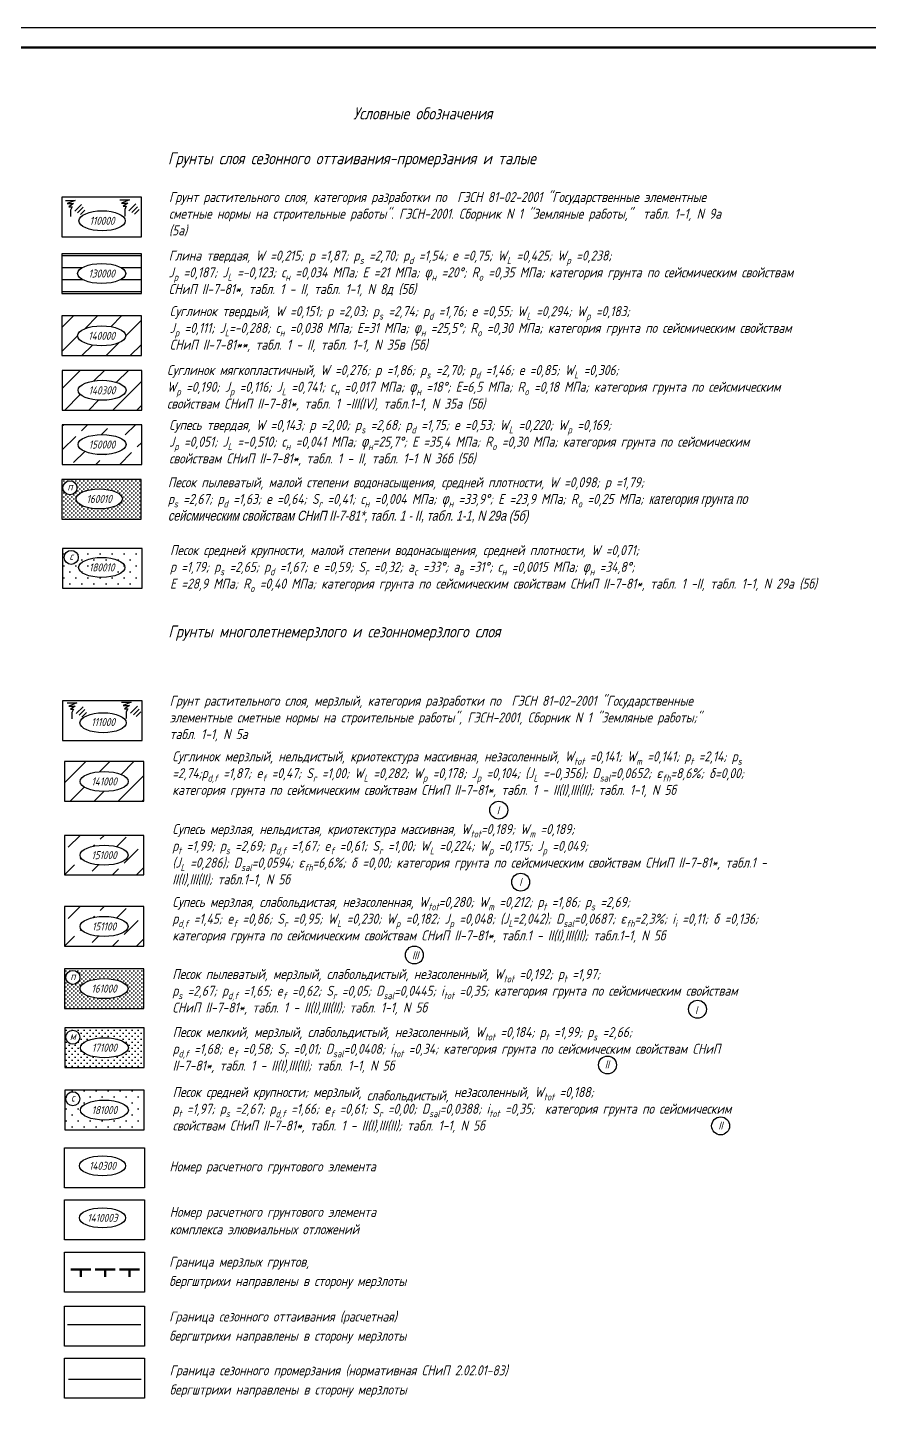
# Model space of a CAD drawing. Extents: x 0 to 841, y 0 to 683.
# Drawn here: x 420.5 to 630.8, y 337.7 to 682.9 of the extents above; entities that cross this region are included whole.
import ezdxf
from ezdxf.enums import TextEntityAlignment as Align

# ---------------------------------------------------------------- set-up
doc = ezdxf.new("R2010")
doc.units = 0
doc.layers.add('ИИ_ОФОРМЛЕНИЕ_025', color=7, linetype='Continuous', lineweight=25)
doc.layers.add('ИИ_ТЕКСТ_025', color=7, linetype='Continuous', lineweight=25)
doc.styles.add('VNIPISIMPLEXCUR', font='simplex.shx', dxfattribs={"width": 0.8, "oblique": 15})
doc.linetypes.add('ИИ27005', pattern='A,2.5,[1,3dservice.shx,S=1.85,R=180.00002,X=0,Y=0],2.5,-2,[4,3dservice.shx,S=0.5,R=0,X=0,Y=0],-2', length=9)

# ---------------------------------------------------------------- blocks, each defined once
blk = doc.blocks.new('ИИ03А1Г')
at = {"color": 0, "linetype": 'Continuous', "lineweight": 25}
blk.add_lwpolyline([(0, 0), (0, 594), (841, 594), (841, 0)], close=True, dxfattribs=at)
at = {"color": 0, "linetype": 'Continuous', "lineweight": 50}
blk.add_lwpolyline([(20, 5), (20, 589), (836, 589), (836, 5)], close=True, dxfattribs=at)
at = {"color": 0, "linetype": 'Continuous', "style": 'VNIPISIMPLEXCUR', "oblique": 15, "width": 0.8, "flags": 8}
blk.add_attdef('FORMAT', text='', height=2.5, dxfattribs=at).set_placement((836, 1.25), align=Align.RIGHT)
blk = doc.blocks.new('ИИ25010')
at = {"color": 0, "linetype": 'Continuous', "lineweight": 25}
for points in [[(0, 0), (3, 0), (0.5, -1), (2.5, -1), (1, -2), (2, -2), (1.5, -3), (1.5, -5)], [(4.94, -1.23), (2.82, -3.35)], [(5.47, -2.12), (3.7, -3.88)], [(6, -3), (4.59, -4.41)]]:
    blk.add_lwpolyline(points, dxfattribs=at)
blk = doc.blocks.new('ИИ25020')
at = {"color": 0, "linetype": 'Continuous', "lineweight": 25}
blk.add_ellipse((0, 0), major_axis=(-6, 0), ratio=0.416667, dxfattribs=at)
at = {"color": 0, "linetype": 'Continuous', "style": 'VNIPISIMPLEXCUR', "oblique": 15, "width": 0.75}
blk.add_attdef('INDEX', text='', height=2, dxfattribs=at).set_placement((0, 0), align=Align.MIDDLE_CENTER)
blk = doc.blocks.new('ИИ25042')
at = {"color": 0, "linetype": 'Continuous', "lineweight": 25}
blk.add_circle((0, 0), 1.75, dxfattribs=at)
at = {"color": 0, "linetype": 'Continuous', "style": 'VNIPISIMPLEXCUR', "oblique": 15, "width": 0.8}
blk.add_attdef('CAPTION', text='', height=2, dxfattribs=at).set_placement((0, 0.3), align=Align.MIDDLE_CENTER)
blk = doc.blocks.new('ИИ25011')
at = {"color": 0, "linetype": 'Continuous', "lineweight": 50}
for points in [[(0, 0), (5, 0)], [(2.5, 0), (2.5, -1.8493)]]:
    blk.add_lwpolyline(points, dxfattribs=at)

msp = doc.modelspace()

# ---------------------------------------------------------------- hatches: boundary and pattern name
at = {"layer": 'ИИ_ТЕКСТ_025'}
h = msp.add_hatch(dxfattribs=at)
h.set_pattern_fill('ИИ_ГЛИНА', color=256, style=0, pattern_type=2)
h.set_pattern_definition([(360, (1050.0642, 274.9148), (9e-16, 3), [])])
h.paths.add_polyline_path([(448.904, 616.495), (448.904, 626.404), (429.074, 626.404), (429.074, 616.495)])
edge = h.paths.add_edge_path(flags=16)
edge.add_ellipse((438.989, 621.449), major_axis=(6, 0), ratio=0.4166667, start_angle=0, end_angle=360)
h.paths.add_polyline_path([(434.164, 620.083), (443.545, 619.815), (444.349, 622.815), (434.968, 623.083)], flags=8)
h = msp.add_hatch(dxfattribs=at)
h.set_pattern_fill('ИИ_СУГЛИНОК', color=256, pattern_type=2)
h.set_pattern_definition([(45, (-2976.775, 1036.078), (-3, 3), [])])
h.paths.add_polyline_path([(448.904, 600.929), (448.904, 610.838), (429.073, 610.838), (429.073, 600.929)])
edge = h.paths.add_edge_path(flags=16)
edge.add_ellipse((438.988, 605.884), major_axis=(6, 0), ratio=0.4166667, start_angle=0, end_angle=360)
h.paths.add_polyline_path([(434.164, 604.518), (443.545, 604.25), (444.349, 607.25), (434.968, 607.518)], flags=8)
h = msp.add_hatch(dxfattribs=at)
h.set_pattern_fill('ИИ_СУГЛИНОК', color=256, style=0, pattern_type=2)
h.set_pattern_definition([(45, (1296.1156, 391.683), (-3, 3), [])])
h.paths.add_polyline_path([(429.165, 597.225), (429.165, 587.316), (448.996, 587.316), (448.996, 597.225)])
edge = h.paths.add_edge_path(flags=16)
edge.add_ellipse((439.08, 592.271), major_axis=(6, 0), ratio=0.4166667, start_angle=0, end_angle=360)
h.paths.add_polyline_path([(434.256, 590.905), (443.637, 590.637), (444.441, 593.637), (435.06, 593.905)], flags=8)
h = msp.add_hatch(dxfattribs=at)
h.set_pattern_fill('ИИ_СУПЕСЬ', color=256, style=0, pattern_type=2)
h.set_pattern_definition([(45, (1299.1156, 469.3466), (-3, 3), [5, -2])])
h.paths.add_polyline_path([(448.996, 573.763), (448.996, 583.672), (429.165, 583.672), (429.165, 573.763)])
edge = h.paths.add_edge_path(flags=16)
edge.add_ellipse((439.08, 578.717), major_axis=(6, 0), ratio=0.4166667, start_angle=0, end_angle=360)
h.paths.add_polyline_path([(434.256, 577.351), (443.637, 577.083), (444.441, 580.083), (435.06, 580.351)], flags=8)
h = msp.add_hatch(dxfattribs=at)
h.set_pattern_fill('ИИ_ПЕСОК_ПЫЛЕВАТЫЙ', color=256, pattern_type=2)
h.set_pattern_definition([(360, (-2837.48163, 1055.67106), (0.5, 0.5), [0, -1])])
h.paths.add_polyline_path([(429.039, 569.966), (429.039, 560.058), (448.87, 560.058), (448.87, 569.966)])
edge = h.paths.add_edge_path(flags=16)
edge.add_ellipse((438.373, 565.133), major_axis=(5.78, 0), ratio=0.4325141, start_angle=0, end_angle=360)
h.paths.add_polyline_path([(429.325, 567.93, -1), (432.825, 567.93, -1)], flags=16)
h.paths.add_polyline_path([(430.081, 566.986), (431.89, 566.807), (432.426, 568.807), (430.617, 568.986)], flags=8)
h.paths.add_polyline_path([(433.701, 563.767), (442.777, 563.499), (443.581, 566.499), (434.505, 566.767)], flags=8)
h = msp.add_hatch(dxfattribs=at)
h.set_pattern_fill('ИИ_ПЕСОК_СРЕДНИЙ', color=256, pattern_type=2)
h.set_pattern_definition([(360, (-3243.9271, 1020.928), (1.5, 1.5), [0, -3])])
h.paths.add_polyline_path([(449.073, 552.763), (429.242, 552.763), (429.242, 542.854), (449.073, 542.854)])
h.paths.add_polyline_path([(429.642, 550.534, -1), (433.142, 550.534, -1)], flags=16)
h.paths.add_polyline_path([(434.336, 546.653), (443.412, 546.385), (444.216, 549.385), (435.14, 549.653)], flags=24)
h = msp.add_hatch(dxfattribs=at)
h.set_pattern_fill('ИИ_СУГЛИНОК', color=256, style=0, pattern_type=2)
h.set_pattern_definition([(45, (1066.7904, 237.261), (-3, 3), [])])
h.paths.add_polyline_path([(449.528, 499.493), (429.698, 499.493), (429.698, 489.585), (449.528, 489.585)])
edge = h.paths.add_edge_path(flags=16)
edge.add_ellipse((439.613, 494.539), major_axis=(6, 0), ratio=0.4166667, start_angle=0, end_angle=360)
h.paths.add_polyline_path([(433.989, 493.173), (444.969, 492.905), (445.773, 495.905), (434.792, 496.173)], flags=24)
h = msp.add_hatch(dxfattribs=at)
h.set_pattern_fill('ИИ_СУПЕСЬ', color=256, style=0, pattern_type=2)
h.set_pattern_definition([(45, (1069.7706, 403.2696), (-3, 3), [5, -2])])
h.paths.add_polyline_path([(449.508, 481.081), (429.678, 481.081), (429.678, 471.173), (449.508, 471.173)])
edge = h.paths.add_edge_path(flags=16)
edge.add_ellipse((439.593, 476.127), major_axis=(6, 0), ratio=0.4166667, start_angle=0, end_angle=360)
h.paths.add_polyline_path([(434.921, 474.761), (443.997, 474.493), (444.801, 477.493), (435.725, 477.761)], flags=8)
h = msp.add_hatch(dxfattribs=at)
h.set_pattern_fill('ИИ_СУПЕСЬ', color=256, style=0, pattern_type=2)
h.set_pattern_definition([(45, (1069.7706, 385.459), (-3, 3), [5, -2])])
h.paths.add_polyline_path([(449.508, 463.27), (429.678, 463.27), (429.678, 453.362), (449.508, 453.362)])
edge = h.paths.add_edge_path(flags=16)
edge.add_ellipse((439.593, 458.316), major_axis=(6, 0), ratio=0.4166667, start_angle=0, end_angle=360)
h.paths.add_polyline_path([(434.921, 456.95), (443.997, 456.682), (444.801, 459.682), (435.725, 459.95)], flags=8)
h = msp.add_hatch(dxfattribs=at)
h.set_pattern_fill('ИИ_ПЕСОК_ПЫЛЕВАТЫЙ', color=256, pattern_type=2)
h.set_pattern_definition([(360, (1054.0206, 1624.256), (0.5, 0.5), [0, -1])])
h.paths.add_polyline_path([(449.508, 447.74), (429.678, 447.74), (429.678, 437.831), (449.508, 437.831)])
edge = h.paths.add_edge_path(flags=16)
edge.add_ellipse((439.593, 442.785), major_axis=(6, 0), ratio=0.4166667, start_angle=0, end_angle=360)
h.paths.add_polyline_path([(430.062, 445.596, -1), (433.562, 445.596, -1)], flags=16)
h.paths.add_polyline_path([(434.921, 441.419), (443.997, 441.151), (444.801, 444.151), (435.725, 444.419)], flags=8)
h.paths.add_polyline_path([(430.818, 444.652), (432.627, 444.474), (433.163, 446.474), (431.354, 446.652)], flags=8)
h = msp.add_hatch(dxfattribs=at)
h.set_pattern_fill('ИИ_ПЕСОК_МЕЛКИЙ', color=256, pattern_type=2)
h.set_pattern_definition([(360, (1054.1037, 1627.9338), (0.75, 0.75), [0, -1.5])])
h.paths.add_polyline_path([(449.592, 432.975), (429.761, 432.975), (429.761, 423.067), (449.592, 423.067)])
edge = h.paths.add_edge_path(flags=16)
edge.add_ellipse((439.676, 428.021), major_axis=(6, 0), ratio=0.4166667, start_angle=0, end_angle=360)
h.paths.add_polyline_path([(430.04, 430.639, -1), (433.54, 430.639, -1)], flags=16)
h.paths.add_polyline_path([(435.004, 426.655), (444.08, 426.387), (444.884, 429.387), (435.808, 429.655)], flags=8)
h.paths.add_polyline_path([(430.681, 429.695), (432.719, 429.516), (433.255, 431.516), (431.217, 431.695)], flags=8)
h = msp.add_hatch(dxfattribs=at)
h.set_pattern_fill('ИИ_ПЕСОК_СРЕДНИЙ', color=256, pattern_type=2)
h.set_pattern_definition([(360, (1054.1037, 1630.7856), (1.5, 1.5), [0, -3])])
h.paths.add_polyline_path([(449.592, 417.385), (429.761, 417.385), (429.761, 407.476), (449.592, 407.476)])
edge = h.paths.add_edge_path(flags=16)
edge.add_ellipse((439.676, 412.431), major_axis=(6, 0), ratio=0.4166667, start_angle=0, end_angle=360)
h.paths.add_polyline_path([(430.037, 415.268, -1), (433.537, 415.268, -1)], flags=16)
h.paths.add_polyline_path([(435.004, 411.065), (444.08, 410.797), (444.884, 413.797), (435.808, 414.065)], flags=8)
h.paths.add_polyline_path([(430.831, 414.324), (432.564, 414.146), (433.1, 416.146), (431.366, 416.324)], flags=8)

# ---------------------------------------------------------------- linework, layer by layer
at = {"layer": 'ИИ_ТЕКСТ_025', "flags": 128}
for points in [[(429.074, 640.522), (429.074, 630.613), (448.904, 630.613), (448.904, 640.522), (429.074, 640.522)], [(429.074, 626.404), (429.074, 616.495), (448.904, 616.495), (448.904, 626.404), (429.074, 626.404)], [(429.073, 610.838), (429.073, 600.929), (448.904, 600.929), (448.904, 610.838), (429.073, 610.838)], [(429.165, 597.225), (429.165, 587.316), (448.996, 587.316), (448.996, 597.225), (429.165, 597.225)], [(429.165, 583.672), (429.165, 573.763), (448.996, 573.763), (448.996, 583.672), (429.165, 583.672)], [(429.039, 569.966), (429.039, 560.058), (448.87, 560.058), (448.87, 569.966), (429.039, 569.966)], [(429.242, 552.763), (429.242, 542.854), (449.073, 542.854), (449.073, 552.763), (429.242, 552.763)], [(429.242, 514.698), (429.242, 504.789), (449.073, 504.789), (449.073, 514.698), (429.242, 514.698)], [(429.698, 499.493), (429.698, 489.585), (449.528, 489.585), (449.528, 499.493), (429.698, 499.493)], [(429.678, 481.081), (429.678, 471.173), (449.508, 471.173), (449.508, 481.081), (429.678, 481.081)], [(429.678, 463.27), (429.678, 453.362), (449.508, 453.362), (449.508, 463.27), (429.678, 463.27)], [(429.678, 447.74), (429.678, 437.831), (449.508, 437.831), (449.508, 447.74), (429.678, 447.74)], [(429.761, 432.975), (429.761, 423.067), (449.592, 423.067), (449.592, 432.975), (429.761, 432.975)], [(429.761, 417.385), (429.761, 407.476), (449.592, 407.476), (449.592, 417.385), (429.761, 417.385)], [(429.678, 403.036), (449.678, 403.036), (449.678, 393.036), (429.678, 393.036)], [(429.678, 390.036), (449.678, 390.036), (449.678, 380.036), (429.678, 380.036)], [(429.678, 376.969), (449.678, 376.969), (449.678, 366.969), (429.678, 366.969)], [(429.684, 363.438), (449.684, 363.438), (449.684, 353.438), (429.684, 353.438)], [(429.684, 350.438), (449.684, 350.438), (449.684, 340.438), (429.684, 340.438)]]:
    msp.add_lwpolyline(points, close=True, dxfattribs=at)
at = {"layer": 'ИИ_ТЕКСТ_025', "linetype": 'ИИ27005', "flags": 128}
for points in [[(430.459, 358.852), (448.808, 358.852)], [(448.845, 345.114), (430.691, 345.114)]]:
    msp.add_lwpolyline(points, dxfattribs=at)
at = {"layer": 'ИИ_ТЕКСТ_025'}
for centre in [(538.177, 487.379), (543.65, 469.389), (517.094, 451.181), (587.826, 437.628), (565.347, 423.705), (593.599, 408.486)]:
    msp.add_circle(centre, 2.241, dxfattribs=at)
for centre in [(439.093, 634.623), (438.373, 565.133), (439.008, 548.019), (439.351, 509.209), (439.193, 398.512), (439.193, 385.512)]:
    msp.add_ellipse(centre, major_axis=(5.78, 0), ratio=0.4325141, dxfattribs=at)

# ---------------------------------------------------------------- block references
at = {"layer": 'ИИ_ОФОРМЛЕНИЕ_025'}
msp.add_blockref('ИИ03А1Г', (0, 88.884), dxfattribs=at)
at = {"layer": 'ИИ_ТЕКСТ_025', "xscale": 0.807104540284854, "yscale": 0.807104540284854, "zscale": 0.807104540284854}
for p in [(429.972, 639.728), (443.528, 639.853), (430.366, 514.202), (443.922, 514.327)]:
    msp.add_blockref('ИИ25010', p, dxfattribs=at)
at = {"layer": 'ИИ_ТЕКСТ_025'}
ref = msp.add_blockref('ИИ25020', (438.989, 621.449), dxfattribs=at)
ref.add_attrib('INDEX', '130000', dxfattribs={"layer": '0', "color": 0, "linetype": 'Continuous', "height": 2, "style": 'VNIPISIMPLEXCUR', "oblique": 15, "width": 0.8}).set_placement((438.989, 621.449), align=Align.MIDDLE_CENTER)
ref = msp.add_blockref('ИИ25020', (438.988, 605.884), dxfattribs=at)
ref.add_attrib('INDEX', '140000', dxfattribs={"layer": '0', "color": 0, "linetype": 'Continuous', "height": 2, "style": 'VNIPISIMPLEXCUR', "oblique": 15, "width": 0.8}).set_placement((438.988, 605.884), align=Align.MIDDLE_CENTER)
ref = msp.add_blockref('ИИ25020', (439.08, 592.271), dxfattribs=at)
ref.add_attrib('INDEX', '140300', dxfattribs={"layer": '0', "color": 0, "linetype": 'Continuous', "height": 2, "style": 'VNIPISIMPLEXCUR', "oblique": 15, "width": 0.8}).set_placement((439.08, 592.271), align=Align.MIDDLE_CENTER)
ref = msp.add_blockref('ИИ25020', (439.08, 578.717), dxfattribs=at)
ref.add_attrib('INDEX', '150000', dxfattribs={"layer": '0', "color": 0, "linetype": 'Continuous', "height": 2, "style": 'VNIPISIMPLEXCUR', "oblique": 15, "width": 0.8}).set_placement((439.08, 578.717), align=Align.MIDDLE_CENTER)
for p, values in [((431.075, 567.93), {'CAPTION': 'п'}), ((431.392, 550.534), {'CAPTION': 'с'}), ((431.812, 445.596), {'CAPTION': 'п'}), ((431.79, 430.639), {'CAPTION': 'м'}), ((431.787, 415.268), {'CAPTION': 'с'})]:
    msp.add_blockref('ИИ25042', p, dxfattribs=at).add_auto_attribs(values)
ref = msp.add_blockref('ИИ25020', (439.613, 494.539), dxfattribs=at)
ref.add_attrib('INDEX', '141000', dxfattribs={"layer": '0', "color": 0, "linetype": 'Continuous', "height": 2, "style": 'VNIPISIMPLEXCUR', "oblique": 15, "width": 0.8}).set_placement((439.613, 494.539), align=Align.MIDDLE_CENTER)
ref = msp.add_blockref('ИИ25020', (439.593, 476.127), dxfattribs=at)
ref.add_attrib('INDEX', '151000', dxfattribs={"layer": '0', "color": 0, "linetype": 'Continuous', "height": 2, "style": 'VNIPISIMPLEXCUR', "oblique": 15, "width": 0.8}).set_placement((439.593, 476.127), align=Align.MIDDLE_CENTER)
ref = msp.add_blockref('ИИ25020', (439.593, 458.316), dxfattribs=at)
ref.add_attrib('INDEX', '151100', dxfattribs={"layer": '0', "color": 0, "linetype": 'Continuous', "height": 2, "style": 'VNIPISIMPLEXCUR', "oblique": 15, "width": 0.8}).set_placement((439.593, 458.316), align=Align.MIDDLE_CENTER)
ref = msp.add_blockref('ИИ25020', (439.593, 442.785), dxfattribs=at)
ref.add_attrib('INDEX', '161000', dxfattribs={"layer": '0', "color": 0, "linetype": 'Continuous', "height": 2, "style": 'VNIPISIMPLEXCUR', "oblique": 15, "width": 0.8}).set_placement((439.593, 442.785), align=Align.MIDDLE_CENTER)
ref = msp.add_blockref('ИИ25020', (439.676, 428.021), dxfattribs=at)
ref.add_attrib('INDEX', '171000', dxfattribs={"layer": '0', "color": 0, "linetype": 'Continuous', "height": 2, "style": 'VNIPISIMPLEXCUR', "oblique": 15, "width": 0.8}).set_placement((439.676, 428.021), align=Align.MIDDLE_CENTER)
ref = msp.add_blockref('ИИ25020', (439.676, 412.431), dxfattribs=at)
ref.add_attrib('INDEX', '181000', dxfattribs={"layer": '0', "color": 0, "linetype": 'Continuous', "height": 2, "style": 'VNIPISIMPLEXCUR', "oblique": 15, "width": 0.8}).set_placement((439.676, 412.431), align=Align.MIDDLE_CENTER)
at = {"layer": 'ИИ_ТЕКСТ_025', "lineweight": 50}
for p in [(431.298, 372.594), (437.363, 372.594), (443.429, 372.594)]:
    msp.add_blockref('ИИ25011', p, dxfattribs=at)

# ---------------------------------------------------------------- texts
at = {"layer": 'ИИ_ТЕКСТ_025', "style": 'VNIPISIMPLEXCUR', "oblique": 15, "width": 0.8}
for s, height, p in [('Условные обозначения', 3, (501.832, 659.954)), ('Грунты слоя сезонного оттаивания-промерзания и талые', 3, (455.545, 648.737)), ('Грунты многолетнемерзлого и сезонномерзлого слоя', 3, (455.63, 530.527)), ('I', 2, (537.706, 486.348)), ('I', 2, (543.296, 468.452)), ('III', 2, (516.526, 450.12)), ('I', 2, (587.208, 436.41)), ('II', 2, (564.668, 422.848)), ('II', 2, (593.034, 407.589)), ('Номер расчетного грунтового элемента', 2.5, (455.927, 397.103)), ('Номер расчетного грунтового элемента', 2.5, (455.983, 385.754)), ('комплекса элювиальных отложений ', 2.5, (455.983, 381.401)), ('Граница мерзлых грунтов,', 2.5, (455.857, 373.286)), ('бергштрихи направлены в сторону мерзлоты', 2.5, (455.857, 368.478)), ('Граница сезонного оттаивания (расчетная)', 2.5, (455.863, 359.609)), ('бергштрихи направлены в сторону мерзлоты', 2.5, (455.863, 354.8)), ('Граница сезонного промерзания (нормативная СНиП 2.02.01-83)', 2.5, (455.976, 346.168)), ('бергштрихи направлены в сторону мерзлоты', 2.5, (455.976, 341.36))]:
    msp.add_text(s, height=height, dxfattribs=at).set_placement(p)
for s, p in [('110000', (439.093, 634.623)), ('160010', (438.373, 565.133)), ('180010', (439.008, 548.019)), ('111000', (439.351, 509.37)), ('140300', (439.193, 398.512)), ('141000Э', (439.193, 385.512))]:
    msp.add_text(s, height=2, dxfattribs=at).set_placement(p, align=Align.MIDDLE_CENTER)
at = {"layer": 'ИИ_ТЕКСТ_025', "char_height": 2.5, "attachment_point": 1, "style": 'VNIPISIMPLEXCUR'}
for s, insert, width in [('\\A1;{\\C256;Грунт растительного слоя, \\A0;категория разработки по  ГЭСН 81-02-2001 "Государственные элементные сметные нормы на строительные работы". ГЭСН-2001. Сборник N 1 "Земляные работы," \\A1; табл. 1-1, N 9а (5а)}', (455.811, 641.807), 150.27513), ('\\A1;Глина твердая, W =0,215; p =1,87; p{\\H0.7x;\\S^ s;\\H1.4286x; =2,70; р\\H0.7x;\\S^ d;\\H1.4286x; =1,54; \\H0.99996x;е =0,75; W\\H0.7x;\\S^ L;\\H1.4286x; =0,425; W\\H0.7x;\\S^ p;\\H1.4286x; =0,238;^JJ\\H0.7x;\\S^ p;\\H1.4286x; =0,187; J\\H0.7x;\\S^ L;\\H1.4286x; =-0,123\\H0.99994x;;\\H1.0001x; \\H0.99993x;с\\H0.7x;\\S^ н;\\H1.4286x; \\H1.0003x;=0,034 MПа\\H0.9997x;;\\H1.0003x; E =21 МПа\\H0.9997x;; \\Fgreeks|c204;\\H1.0003x;f\\Fsimplex|c204;\\H0.7x;\\S^ н;\\H1.429x; =20%%D\\H0.9997x;;\\H0.9997x; \\H0.99995x;R\\H0.7x;\\S^ o;\\H1.4286x; =0,35 MПа;\\H0.99996x; категория грунта по сейсмическим свойствам СНиП II-7-81*, табл. 1 - II, табл. 1-1, N 8д (5б)}', (455.741, 627.188), 159.84655), ('\\A1;Суглинок твердый, W =0,151; p =2,03; p{\\H0.7x;\\S^ s;\\H1.4286x; =2,74; р\\H0.7x;\\S^ d;\\H1.4286x; =1,76; е =0,55; W\\H0.7x;\\S^ L;\\H1.4286x; =0,294; W\\H0.7x;\\S^ p;\\H1.4286x; =0,183; \\PJ\\H0.7x;\\S^ p;\\H1.4286x; =0,111; J\\H0.7x;\\S^ L;\\H1.4286x;=-0,288; с\\H0.69993x;\\S^ н;\\H1.4287x; =0,038 MПа; E=31 МПа; \\Fgreeks|c204;f\\Fsimplex|c204;\\H0.69994x;\\S^ н;\\H1.4287x; =25,5%%D; \\H0.99982x;R\\H0.7x;\\S^ o;\\H1.4286x; =0,30 МПа; категория грунта по сейсмическим свойствам СНиП II-7-81**, табл. 1 - II, табл. 1-1, N 35в (5б) }', (455.999, 613.295), 159.84655), ('\\A1;\\pt152.5;Суглинок мягкопластичный,{\\H0.9167x; \\H1.0909x;W =0,276; p =1,86; p\\H0.7x;\\S^ s;\\H1.4286x; =2,70; р\\H0.7x;\\S^ d;\\H1.4286x; =1,46; е =0,85; W\\H0.7x;\\S^ L;\\H1.4286x; =0,306; ^JW\\H0.7x;\\S^ p;\\H1.4286x; =0,190; J\\H0.7x;\\S^ p;\\H1.4286x; =0,116; J\\H0.7x;\\S^ L;\\H1.4286x; =0,741; с\\H0.7x;\\S^ н;\\H1.4286x; \\H1.0003x;=0,017 MПа; \\Fgreeks|c204;f\\Fsimplex|c204;\\H0.69979x;\\S^ н;\\H1.4294x; =18°;\\H0.9994x; E=6,5 МПа; \\H1.001x;R\\H0.7x;\\S^ o;\\H1.4286x; \\H1.0003x;=0,18 MПа; \\H0.99851x;категория грунта по сейсмическим свойствам СНиП II-7-81*, табл. 1 -III\\H0.99998x;(IV),\\H1.0015x; табл.1-1, N 35a (5б)}', (455.327, 598.58), 159.5515), ('\\A1;\\pt152.5;Супесь твердая, W =0,143; p =2,00; p{\\H0.7x;\\S^ s;\\H1.4286x; =2,68; р\\H0.7x;\\S^ d;\\H1.4286x; =1,75; е =0,53; W\\H0.7x;\\S^ L;\\H1.4286x; =0,220; W\\H0.7x;\\S^ p;\\H1.4286x; =0,169;\\PJ\\H0.7x;\\S^ p;\\H1.4286x; =0,051; J\\H0.7x;\\S^ L;\\H1.4286x; =-0,510; \\H0.99988x;с\\H0.70003x;\\S^ н;\\H1.4285x; \\H1.0003x;=0,041 MПа; \\Fgreeks|c204;f\\Fsimplex|c204;\\H0.69981x;\\S^ н;\\H1.4294x;=25,7°;\\H0.9994x; E =35,4 МПа\\H1.001x;; R\\H0.7x;\\S^ o;\\H1.4286x; \\H1.0003x;=0,30 MПа; \\H0.99868x;категория грунта по сейсмическим свойствам СНиП II-7-81*, табл. 1 - II,\\H1.0013x; табл. 1-1 N 36б (5б)}', (455.861, 584.872), 150.58331), ('\\A1;\\pt152.5;Песок пылеватый, малой степени водонасыщения, средней плотности, W =0,098; р =1,79; ^Jр{\\H0.7x;\\S^ s;\\H1.4286x; =2,67; р\\H0.7x;\\S^ d;\\H1.4286x; =1,63; е =0,64; S\\H0.7x;\\S^ r;\\H1.4286x; =0,41; с\\H0.70003x;\\S^ н;\\H1.4285x; \\H1.0003x;=0,004 MПа; \\Fgreeks|c204;f\\Fsimplex|c204;\\H0.69982x;\\S^ н;\\H1.4294x; =33,9°;\\H0.9994x; E =23,9 МПа\\H1.001x;; R\\H0.7x;\\S^ o;\\H1.4286x; \\H1.0003x;=0,25 MПа;\\H0.99865x; \\Fc:\\3dservice\\simplex|c204;категория грунта по сейсмическим свойствам СНиП II-7-81*, табл. 1 - II, табл. 1-1, N 29а (5б)}', (455.551, 570.549), 156.4991), ('\\A1;\\pt152.5;Песок средней крупности, малой степени водонасыщения, средней плотности, W =0,071; \\Pр =1,79; р{\\H0.7x;\\S^ s;\\H1.4286x; =2,65; р\\H0.7x;\\S^ d;\\H1.4286x; =1,67; е =0,59; S\\H0.7x;\\S^ r;\\H1.4286x; =0,32;\\H0.99994x; a\\H0.7x;\\S^ c;\\H1.4286x; =33\\H0.99998x;°; a\\H0.7x;\\S^ в;\\H1.4286x; =31°;\\H0.99998x; с\\H0.70004x;\\S^ н;\\H1.4285x; \\H1.0003x;=0,0015 MПа; \\Fgreeks|c204;f\\Fsimplex|c204;\\H0.69983x;\\S^ н;\\H1.4293x; =34,8°;^J\\H0.9994x;E =28,9 МПа\\H1.001x;; R\\H0.7x;\\S^ o;\\H1.4286x; \\H1.0003x;=0,40 MПа; \\H0.99868x;категория грунта по сейсмическим свойствам СНиП II-7-81*, табл. 1 -II, табл. 1-1, N 29а (5б)}', (456.073, 553.583), 157.67478), ('\\A1;{\\C256;Грунт растительного слоя, мерзлый, категория разработки по  ГЭСН 81-02-2001 "Государственные элементные сметные нормы на строительные работы", ГЭСН-2001, Сборник N 1 "Земляные работы;" табл. 1-1, N 5а}', (455.98, 515.948), 150.27513), ('\\A1;{\\C256;Суглинок мерзлый, нельдистый, криотекстура массивная, незасоленный, W\\H0.7x;\\S^ tot;\\H1.4286x; =0,141; W\\H0.7x;\\S^ m;\\H1.4286x; =0,141; р\\H0.7x;\\S^ t;\\H1.4286x; =2,14; р\\H0.7x;\\S^ s;\\H1.4286x; =2,74;р\\H0.7x;\\S^ d,f;\\H1.4286x; =1,87; e\\H0.7x;\\S^ f;\\H1.4286x; =0,47; S\\H0.7x;\\S^ r;\\H1.4286x; =1,00; W\\H0.7x;\\S^ L;\\H1.4286x; =0,282; W\\H0.7x;\\S^ p;\\H1.4286x; =0,178; J\\H0.7x;\\S^ p;\\H1.4286x; =0,104;\\H0.9998x; (J\\H0.7x;\\S^ L;\\H1.4286x; =-0,356); D\\H0.7x;\\S^ sal;\\H1.4286x;=0,0652;\\H0.99996x; \\H1.0001x;ε\\H0.7x;\\S^ fh;\\H1.4285x;=8,6%;\\H0.99999x; \\H1.0001x;δ=0,00; \\H0.99996x;категория грунта по сейсмическим свойствам СНиП II-7-81*, табл. 1 - \\H0.9999x;II(I),III(II);\\H1.0001x; табл. 1-1, N 5б}', (456.637, 502.054), 160.83789), ('\\A1;{\\C256;Супесь мерзлая, нельдистая, криотекстура массивная, W\\H0.7x;\\S^ tot;\\H1.4286x;=0,189; W\\H0.7x;\\S^ m;\\H1.4286x; =0,189;^Jр\\H0.7x;\\S^ t;\\H1.4286x; =1,99; р\\H0.7x;\\S^ s;\\H1.4286x; =2,69; р\\H0.7x;\\S^ d,f;\\H1.4286x; =1,67; e\\H0.7x;\\S^ f;\\H1.4286x; =0,61; S\\H0.7x;\\S^ r;\\H1.4286x; =1,00; W\\H0.7x;\\S^ L;\\H1.4286x; =0,224; W\\H0.7x;\\S^ p;\\H1.4286x; =0,175; J\\H0.7x;\\S^ p;\\H1.4286x; =0,049;^J\\H0.9998x;(J\\H0.7x;\\S^ L;\\H1.4286x; =0,286);\\H0.99998x; D\\H0.7x;\\S^ sal;\\H1.4286x;=0,0594; \\H1.0001x;ε\\H0.7x;\\S^ fh;\\H1.4285x;=6,6%;\\H1.0002x; \\H0.99973x;δ =0,00; \\H0.99998x;категория грунта по сейсмическим свойствам СНиП II-7-81*, табл.1 - \\H1x;II(I),III(II);\\H0.99998x; табл.1-1, N 5б}', (456.652, 483.891), 158.02556), ('\\A1;{\\C256;Супесь мерзлая, слабольдистая, незасоленная, W\\H0.7x;\\S^ tot;\\H1.4286x;=0,280; W\\H0.7x;\\S^ m;\\H1.4286x; =0,212; р\\H0.7x;\\S^ t;\\H1.4286x; =1,86; р\\H0.7x;\\S^ s;\\H1.4286x; =2,69; ^Jр\\H0.7x;\\S^ d,f;\\H1.4286x; =1,45; e\\H0.7x;\\S^ f;\\H1.4286x; =0,86; S\\H0.7x;\\S^ r;\\H1.4286x; =0,95; W\\H0.7x;\\S^ L;\\H1.4286x; =0,230; W\\H0.7x;\\S^ p;\\H1.4286x; =0,182; J\\H0.7x;\\S^ p;\\H1.4286x; =0,048; \\H0.9998x;(J\\H0.7x;\\S^ L;\\H1.4286x;=2,042);\\H0.99998x; D\\H0.7x;\\S^ sal;\\H1.4286x;=0,0687;\\H0.99996x; \\H1.0001x;ε\\H0.7x;\\S^ fh;\\H1.4285x;=2,3%;\\H1.0002x; i\\H0.7x;\\S^ i;\\H1.4286x; =0,11;\\H0.99998x; \\H0.99977x;δ =0,136; \\H0.99998x;категория грунта по сейсмическим свойствам СНиП II-7-81*, табл.1 - \\H1x;II(I),III(II);\\H0.99998x; табл.1-1, N 5б}', (456.652, 465.684), 158.02556), ('\\A1;{\\C256;Песок пылеватый, мерзлый, слабольдистый, незасоленный, W\\H0.7x;\\S^ tot;\\H1.4286x; =0,192; р\\H0.7x;\\S^ t;\\H1.4286x; =1,97;^Jр\\H0.7x;\\S^ s;\\H1.4286x; =2,67; р\\H0.7x;\\S^ d,f;\\H1.4286x; =1,65; e\\H0.7x;\\S^ f;\\H1.4286x; =0,62; S\\H0.7x;\\S^ r;\\H1.4286x; =0,05;\\H0.99988x; D\\H0.7x;\\S^ sal;\\H1.4286x;=0,0445;\\H1.0002x; i\\H0.69983x;\\S^ tot;\\H1.4289x; =0,35; \\H0.99979x;категория грунта по сейсмическим свойствам СНиП II-7-81*, табл. 1 - II(I),III(II); табл. 1-1, N 5б}', (456.652, 447.675), 155.38889), ('\\A1;{\\C256;Песок мелкий, мерзлый, слабольдистый, незасоленный, W\\H0.7x;\\S^ tot;\\H1.4286x; =0,184; р\\H0.7x;\\S^ t;\\H1.4286x; =1,99; р\\H0.7x;\\S^ s;\\H1.4286x; =2,66;^Jр\\H0.7x;\\S^ d,f;\\H1.4286x; =1,68; e\\H0.7x;\\S^ f;\\H1.4286x; =0,58; S\\H0.7x;\\S^ r;\\H1.4286x; =0,01\\H0.99986x;; \\H1x;D\\H0.7x;\\S^ sal;\\H1.4286x;=0,0408;\\H0.99998x; \\H1.0002x;i\\H0.7x;\\S^ tot;\\H1.4286x; =0,34;\\H0.99978x; категория грунта по сейсмическим свойствам СНиП II-7-81*, табл. 1 - \\H1x;II(I),III(II); табл. 1-1, N 5б}', (456.735, 433.176), 153.72706), ('\\A1;{\\C256;Песок средней крупности; мерзлый, \\A0;слабольдистый,\\A1; незасоленный, W\\H0.7x;\\S^ tot;\\H1.4286x; =0,188; \\H0.99998x;\\Pр\\H0.7x;\\S^ t;\\H1.4286x; =1,97; р\\H0.7x;\\S^ s;\\H1.4286x; =2,67; р\\H0.7x;\\S^ d,f;\\H1.4286x; =1,66; e\\H0.7x;\\S^ f;\\H1.4286x; =0,61; S\\H0.7x;\\S^ r;\\H1.4286x; =0,00\\H1.0001x;;\\H0.99992x; \\H0.99988x;D\\H0.7x;\\S^ sal;\\H1.4286x;=0,0388; \\H1.0002x;i\\H0.7x;\\S^ tot;\\H1.4286x; =0,35;\\H0.99978x;  \\H1.0001x;категория грунта по сейсмическим свойствам СНиП II-7-81*, табл. 1 - \\H0.99988x;II(I),III(II); \\H1.0001x;табл. 1-1, N 5б}', (456.735, 418.199), 156.36542)]:
    msp.add_mtext(s, dxfattribs=dict(at, insert=insert, width=width))

doc.saveas('drawing.dxf')
